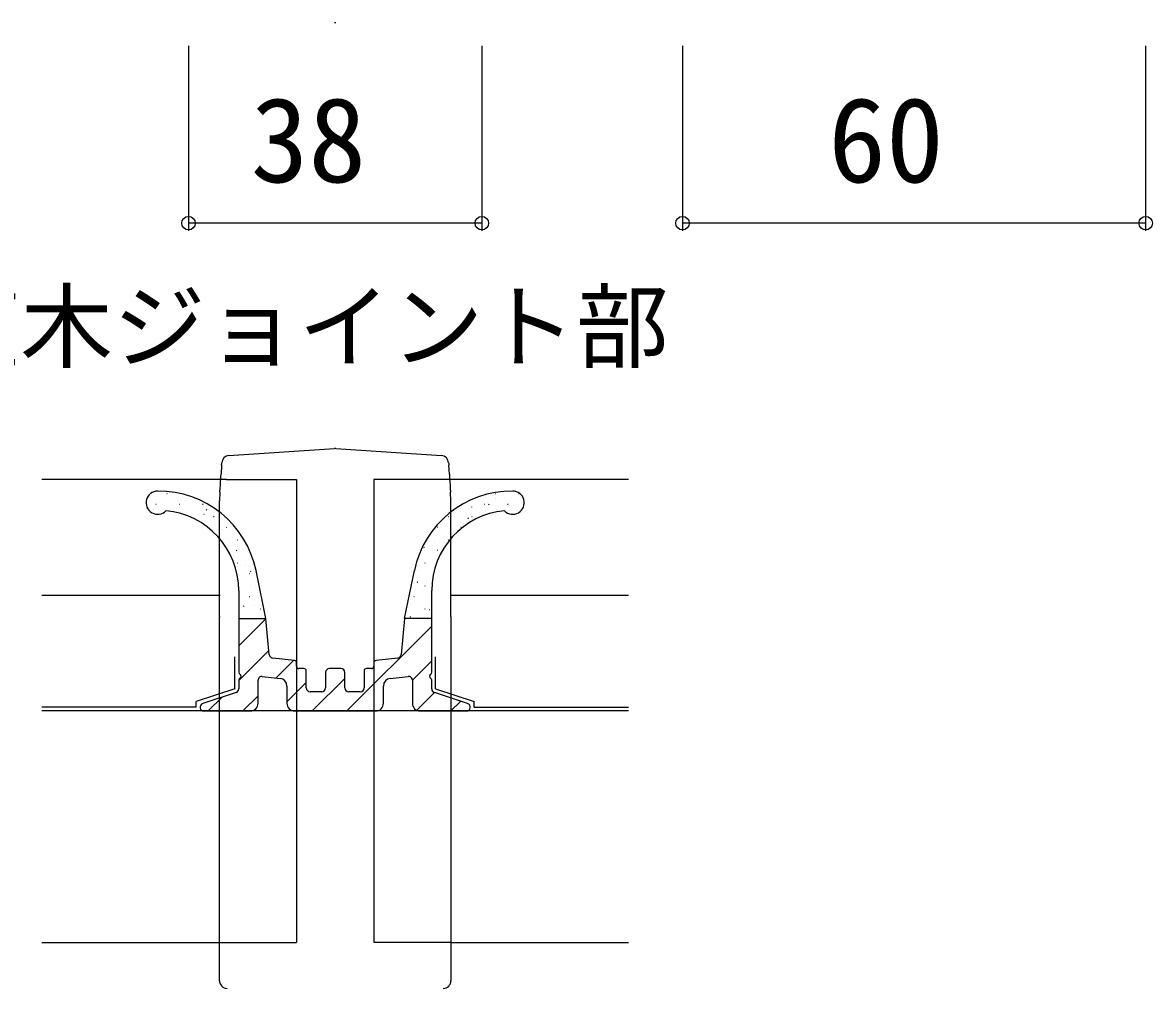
# Model space of a CAD drawing. Units: millimetres, scale not verified. Extents: x -876 to 875, y -1310 to 1303.
# Drawn here: x 158.3 to 304.6, y -534.2 to -409 of the extents above; entities that cross this region are included whole.
import ezdxf
from ezdxf.enums import TextEntityAlignment as Align

# ---------------------------------------------------------------- set-up
doc = ezdxf.new("R2010")
doc.units = ezdxf.units.MM
doc.header["$LTSCALE"] = 6
for name, color, linetype in [('0-1_USER1', 3, 'Continuous'), ('0-3_YKK_12', 2, 'Continuous'), ('0-4_YKK_13', 4, 'Continuous'), ('0-5_YKK_D', 6, 'Continuous'), ('0-7_YSS_K', 3, 'Continuous')]:
    doc.layers.add(name, color=color, linetype=linetype)
doc.styles.add('ＭＳ ゴシック', font='')
doc.styles.get('ＭＳ ゴシック').set_extended_font_data('MS Gothic')

msp = doc.modelspace()

# ---------------------------------------------------------------- linework, layer by layer
at = {"layer": '0-3_YKK_12'}
for p, q in [((184.683, -468.209), (160.772, -468.209)), ((184.683, -468.209), (193.772, -468.209)), ((193.772, -468.209), (193.772, -528.209)), ((203.772, -468.209), (203.772, -528.209)), ((212.861, -468.209), (203.772, -468.209)), ((236.772, -468.209), (212.861, -468.209)), ((160.772, -483.209), (183.888, -483.209)), ((213.656, -483.209), (236.772, -483.209)), ((160.772, -528.209), (183.772, -528.209)), ((183.772, -528.209), (193.772, -528.209)), ((213.772, -528.209), (203.772, -528.209)), ((213.772, -528.209), (236.772, -528.209))]:
    msp.add_line(p, q, dxfattribs=at)
at = {"layer": '0-4_YKK_13'}
for p, q in [((185.006, -465.104), (198.672, -464.193)), ((198.872, -464.193), (212.538, -465.104)), ((184.054, -466.374), (183.984, -467.517)), ((213.56, -467.517), (213.49, -466.374)), ((183.842, -469.839), (183.772, -470.986)), ((213.772, -470.986), (213.702, -469.839)), ((176.94, -470.034), (176.99, -470.034)), ((178.383, -471.057), (178.393, -471.054)), ((183.772, -485.98), (183.772, -470.986)), ((213.772, -485.98), (213.772, -470.986)), ((219.5, -470.034), (219.55, -470.034)), ((219.583, -470.673), (219.592, -470.669)), ((222.54, -470.034), (222.59, -470.034)), ((175.263, -472.162), (175.272, -472.159)), ((175.515, -471.409), (175.565, -471.409)), ((178.555, -471.409), (178.605, -471.409)), ((181.595, -471.409), (181.645, -471.409)), ((181.772, -472.698), (181.782, -472.695)), ((182.063, -472.175), (182.147, -472.119)), ((213.72, -472.749), (213.729, -472.746)), ((216.463, -471.777), (216.472, -471.774)), ((218.075, -471.409), (218.125, -471.409)), ((218.639, -471.473), (218.722, -471.418)), ((221.115, -471.409), (221.165, -471.409)), ((179.98, -473.024), (180.03, -473.024)), ((183.02, -473.024), (183.07, -473.024)), ((185.538, -474.205), (185.548, -474.202)), ((213.42, -473.024), (213.47, -473.024)), ((215.949, -473.253), (216.033, -473.198)), ((216.46, -473.024), (216.51, -473.024)), ((184.635, -474.399), (184.685, -474.399)), ((211.995, -474.399), (212.045, -474.399)), ((215.035, -474.399), (215.085, -474.399)), ((186.06, -476.014), (186.11, -476.014)), ((186.137, -476.834), (186.147, -476.831)), ((210.262, -477.017), (210.346, -476.962)), ((211.575, -476.349), (211.585, -476.346)), ((213.42, -476.014), (213.47, -476.014)), ((185.982, -477.417), (186.065, -477.362)), ((187.675, -477.389), (187.675, -477.389)), ((211.995, -477.389), (212.045, -477.389)), ((186.06, -479.004), (186.11, -479.004)), ((187.113, -479.33), (187.123, -479.326)), ((187.786, -480.14), (187.87, -480.085)), ((189.782, -486.209), (188.512, -480.003)), ((207.761, -486.209), (209.032, -480.003)), ((209.431, -479.949), (209.441, -479.946)), ((210.38, -479.004), (210.43, -479.004)), ((187.675, -480.379), (187.725, -480.379)), ((208.955, -480.379), (209.005, -480.379)), ((209.378, -481.52), (209.461, -481.465)), ((187.759, -481.942), (187.769, -481.939)), ((210.03, -482.578), (210.04, -482.575)), ((210.38, -481.994), (210.43, -481.994)), ((187.675, -483.369), (187.725, -483.369)), ((208.955, -483.369), (209.005, -483.369)), ((186.902, -484.643), (186.985, -484.588)), ((188.358, -484.571), (188.368, -484.567)), ((189.1, -484.984), (189.15, -484.984)), ((210.38, -484.984), (210.43, -484.984)), ((211.006, -485.074), (211.016, -485.07)), ((183.772, -485.98), (183.772, -486.067)), ((183.772, -486.069), (183.772, -486.067)), ((183.772, -486.239), (183.772, -486.069)), ((183.772, -533.156), (183.772, -486.239)), ((186.272, -486.209), (189.782, -486.209)), ((186.272, -489.783), (189.788, -486.267)), ((190.233, -490.903), (189.782, -486.209)), ((200.296, -498.209), (211.272, -487.233)), ((207.761, -486.209), (207.31, -490.903)), ((207.756, -486.258), (207.806, -486.209)), ((211.272, -486.209), (207.761, -486.209)), ((207.886, -486.178), (207.895, -486.175)), ((208.493, -486.023), (208.577, -485.968)), ((213.772, -485.98), (213.772, -486.067)), ((213.772, -486.067), (213.772, -486.069)), ((213.772, -486.069), (213.772, -486.239)), ((213.772, -486.239), (213.772, -533.156)), ((185.772, -495.347), (185.772, -491.209)), ((186.272, -494.273), (190.181, -490.363)), ((193.506, -491.678), (190.674, -491.352)), ((191.106, -493.928), (193.372, -491.663)), ((206.87, -491.352), (204.037, -491.678)), ((208.772, -494.223), (211.272, -491.723)), ((211.772, -495.347), (211.772, -491.209)), ((193.772, -492.409), (193.772, -491.976)), ((194.722, -492.709), (194.072, -492.709)), ((195.022, -495.209), (195.022, -493.009)), ((197.522, -493.209), (197.522, -495.209)), ((199.522, -492.709), (198.022, -492.709)), ((200.022, -495.209), (200.022, -493.209)), ((202.522, -493.009), (202.522, -495.209)), ((203.472, -492.709), (202.822, -492.709)), ((203.772, -491.976), (203.772, -492.409)), ((186.272, -494.229), (186.272, -495.347)), ((188.772, -497.209), (188.772, -494.227)), ((189.327, -493.731), (191.632, -493.987)), ((192.522, -497.003), (195.022, -494.503)), ((195.806, -498.209), (200.022, -493.993)), ((205.911, -493.987), (208.217, -493.731)), ((208.772, -494.227), (208.772, -497.209)), ((211.272, -495.347), (211.272, -494.229)), ((185.772, -495.347), (180.772, -496.984)), ((185.927, -495.822), (181.616, -497.234)), ((192.522, -494.981), (192.522, -497.209)), ((197.022, -495.709), (195.522, -495.709)), ((202.022, -495.709), (200.522, -495.709)), ((205.022, -497.209), (205.022, -494.981)), ((209.363, -498.122), (211.652, -495.833)), ((215.927, -497.234), (211.616, -495.822)), ((211.772, -495.347), (216.772, -496.984)), ((180.772, -497.709), (180.772, -496.984)), ((182.335, -498.209), (184.136, -496.409)), ((186.826, -498.209), (188.772, -496.263)), ((213.766, -498.209), (215.034, -496.941)), ((216.772, -497.709), (216.772, -496.984)), ((180.772, -497.709), (160.772, -497.709)), ((181.772, -498.209), (187.772, -498.209)), ((193.522, -498.209), (204.022, -498.209)), ((209.772, -498.209), (215.772, -498.209)), ((216.772, -497.709), (236.772, -497.709))]:
    msp.add_line(p, q, dxfattribs=at)
for points in [[(184.054, -466.374), (184.069, -466.124), (184.074, -466.041)], [(213.469, -466.041), (213.474, -466.124), (213.49, -466.374)], [(183.842, -469.839), (183.87, -469.386), (183.897, -468.944), (183.922, -468.525), (183.946, -468.145), (183.966, -467.815), (183.982, -467.547), (183.984, -467.517)], [(213.56, -467.517), (213.561, -467.547), (213.578, -467.815), (213.598, -468.145), (213.621, -468.525), (213.647, -468.944), (213.674, -469.386), (213.702, -469.839)], [(186.272, -482.59), (186.272, -486.209), (186.272, -493.189)], [(211.272, -493.189), (211.272, -486.209), (211.272, -482.59)]]:
    msp.add_lwpolyline(points, dxfattribs=at)
for centre, radius, start, end in [((185.072, -466.102), 1, 93.81407, 176.5), ((198.772, -465.689), 1.5, 86.18593, 93.81407), ((212.471, -466.102), 1, 3.5, 86.18593), ((175.772, -471.209), 1.5, 90, 315.33998), ((175.882, -482.603), 12.895, 11.63289, 90.48953), ((221.662, -482.603), 12.895, 89.51047, 168.36711), ((221.772, -471.209), 1.5, 224.66002, 90), ((175.886, -482.605), 10.386, 0.08527, 84.73769), ((221.657, -482.605), 10.386, 95.26231, 179.91473), ((190.731, -490.855), 0.5, 185.48532, 263.42801), ((193.472, -491.976), 0.3, 0, 83.42801), ((204.072, -491.976), 0.3, 96.57199, 180), ((206.813, -490.855), 0.5, 276.57199, 354.51468), ((186.572, -493.189), 0.3, 180, 240), ((194.072, -492.409), 0.3, 180, 270), ((194.722, -493.009), 0.3, 0, 90), ((198.022, -493.209), 0.5, 90, 180), ((199.522, -493.209), 0.5, 0, 90), ((202.822, -493.009), 0.3, 90, 180), ((203.472, -492.409), 0.3, 270, 360), ((210.972, -493.189), 0.3, 300, 0), ((186.572, -494.229), 0.3, 120, 180), ((186.272, -493.709), 0.3, 300, 60), ((189.272, -494.227), 0.5, 83.65981, 180), ((191.522, -494.981), 1, 0, 83.65981), ((206.022, -494.981), 1, 96.34019, 180), ((208.272, -494.227), 0.5, 0, 96.34019), ((211.272, -493.709), 0.3, 120, 240), ((210.972, -494.229), 0.3, 0, 60), ((185.772, -495.347), 0.5, 288.13494, 0), ((195.522, -495.209), 0.5, 180, 270), ((197.022, -495.209), 0.5, 270, 0), ((200.522, -495.209), 0.5, 180, 270), ((202.022, -495.209), 0.5, 270, 0), ((211.772, -495.347), 0.5, 180, 251.86506), ((181.772, -497.709), 0.5, 108.13494, 270), ((187.772, -497.209), 1, 270, 0), ((193.522, -497.209), 1, 180, 270), ((204.022, -497.209), 1, 270, 0), ((209.772, -497.209), 1, 180, 270), ((215.772, -497.709), 0.5, 270, 71.86506), ((184.772, -533.156), 1, 180, 269.76681), ((212.772, -533.156), 1, 270.23319, 0)]:
    msp.add_arc(centre, radius, start, end, dxfattribs=at)
msp.add_ellipse((198.772, -407.506), major_axis=(0, -1.503), ratio=0.998131, start_param=6.2166177, end_param=6.3497529, dxfattribs=at)
at = {"layer": '0-5_YKK_D'}
for p, q in [((179.772, -411.997), (179.772, -435.997)), ((217.772, -411.997), (217.772, -435.997)), ((243.772, -411.997), (243.772, -435.997)), ((303.772, -411.997), (303.772, -435.997)), ((217.772, -434.997), (179.772, -434.997)), ((303.772, -434.997), (243.772, -434.997))]:
    msp.add_line(p, q, dxfattribs=at)
for centre in [(179.772, -434.997), (217.772, -434.997), (243.772, -434.997), (303.772, -434.997)]:
    msp.add_circle(centre, 0.875, dxfattribs=at)
at = {"layer": '0-7_YSS_K'}
for p, q in [((236.772, -498.209), (160.772, -498.209)), ((193.772, -498.209), (203.772, -498.209))]:
    msp.add_line(p, q, dxfattribs=at)

# ---------------------------------------------------------------- texts
at = {"layer": '0-1_USER1', "style": 'ＭＳ ゴシック'}
msp.add_text('笠木ジョイント部', height=8.798, dxfattribs=at).set_placement((145.977, -455.432), align=Align.BOTTOM_LEFT)
at = {"layer": '0-5_YKK_D', "style": 'ＭＳ ゴシック'}
for s, p in [('38', (187.82, -432.997)), ('60', (262.65, -432.997))]:
    msp.add_text(s, height=11, dxfattribs=at).set_placement(p, align=Align.BOTTOM_LEFT)

doc.saveas('drawing.dxf')
